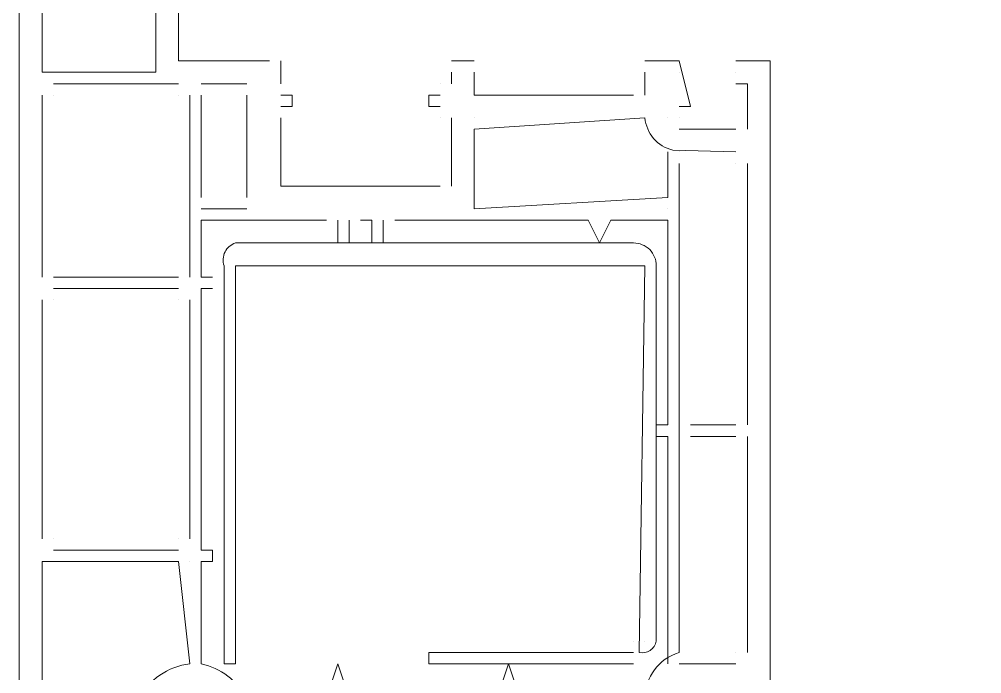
# Model space of a CAD drawing. Header units: millimetres. Extents: x 906 to 41302, y 848 to 28850.
# Drawn here: x 26913.4 to 27003, y 17260.5 to 17321.4 of the extents above; entities that cross this region are included whole.
import ezdxf

# ---------------------------------------------------------------- set-up
doc = ezdxf.new("R2010")
doc.units = ezdxf.units.MM
doc.layers.add('PDF_X-단위세대$및$주동평면도$A-DOOR', color=7, linetype='Continuous')

msp = doc.modelspace()

# ---------------------------------------------------------------- linework, layer by layer
at = {"layer": 'PDF_X-단위세대$및$주동평면도$A-DOOR', "lineweight": 9}
for points in [[(26917.667, 17236.028), (26913.434, 17241.319), (26913.434, 17329.161), (26917.667, 17334.453)], [(26925.075, 17327.044), (26922.959, 17327.044), (26922.959, 17333.394), (26919.784, 17332.336), (26915.55, 17328.103), (26915.55, 17316.461), (26926.134, 17316.461), (26926.134, 17327.044)], [(26926.134, 17330.219), (26928.25, 17330.219), (26928.25, 17317.519), (26936.717, 17317.519)], [(26928.25, 17317.519), (26928.25, 17317.519)], [(26936.717, 17317.519), (26936.717, 17317.519)], [(26937.775, 17317.519), (26937.775, 17315.403)], [(26937.775, 17317.519), (26937.775, 17317.519)], [(26953.65, 17317.519), (26955.767, 17317.519)], [(26953.65, 17317.519), (26953.65, 17317.519)], [(26955.767, 17317.519), (26955.767, 17317.519)], [(26971.642, 17317.519), (26974.817, 17317.519), (26975.875, 17313.286), (26974.817, 17313.286)], [(26971.642, 17317.519), (26971.642, 17317.519)], [(26974.817, 17317.519), (26974.817, 17317.519)], [(26980.109, 17317.519), (26980.109, 17317.519)], [(26983.284, 17317.519), (26983.284, 17317.519)], [(26915.55, 17316.461), (26915.55, 17316.461)], [(26926.134, 17316.461), (26926.134, 17316.461)], [(26953.65, 17315.403), (26953.65, 17316.461)], [(26953.65, 17316.461), (26953.65, 17316.461)], [(26955.767, 17316.461), (26955.767, 17314.344), (26970.584, 17314.344)], [(26955.767, 17316.461), (26955.767, 17316.461)], [(26971.642, 17314.344), (26971.642, 17316.461)], [(26971.642, 17316.461), (26971.642, 17316.461)], [(26974.817, 17316.461), (26974.817, 17316.461)], [(26980.109, 17316.461), (26980.109, 17316.461)], [(26980.109, 17316.461), (26980.109, 17316.461)], [(26928.25, 17315.403), (26916.609, 17315.403)], [(26916.609, 17315.403), (26916.609, 17315.403)], [(26928.25, 17315.403), (26928.25, 17315.403)], [(26934.6, 17315.403), (26930.367, 17315.403)], [(26930.367, 17315.403), (26930.367, 17315.403)], [(26934.6, 17315.403), (26934.6, 17315.403)], [(26937.775, 17315.403), (26937.775, 17315.403)], [(26952.592, 17315.403), (26952.592, 17315.403)], [(26953.65, 17315.403), (26953.65, 17315.403)], [(26981.167, 17311.169), (26981.167, 17315.403), (26980.109, 17315.403)], [(26980.109, 17315.403), (26980.109, 17315.403)], [(26981.167, 17315.403), (26981.167, 17315.403)], [(26915.55, 17314.344), (26915.55, 17297.411)], [(26915.55, 17314.344), (26915.55, 17314.344)], [(26916.609, 17314.344), (26916.609, 17314.344)], [(26928.25, 17314.344), (26928.25, 17314.344)], [(26929.309, 17297.411), (26929.309, 17314.344)], [(26929.309, 17314.344), (26929.309, 17314.344)], [(26930.367, 17304.819), (26930.367, 17314.344)], [(26930.367, 17314.344), (26930.367, 17314.344)], [(26934.6, 17314.344), (26934.6, 17304.819)], [(26934.6, 17314.344), (26934.6, 17314.344)], [(26937.775, 17314.344), (26938.834, 17314.344), (26938.834, 17313.286), (26937.775, 17313.286)], [(26937.775, 17314.344), (26937.775, 17314.344)], [(26938.834, 17314.344), (26938.834, 17314.344)], [(26952.592, 17313.286), (26951.534, 17313.286), (26951.534, 17314.344), (26952.592, 17314.344)], [(26951.534, 17314.344), (26951.534, 17314.344)], [(26952.592, 17314.344), (26952.592, 17314.344)], [(26955.767, 17314.344), (26955.767, 17314.344)], [(26970.584, 17314.344), (26970.584, 17314.344)], [(26971.642, 17314.344), (26971.642, 17314.344)], [(26937.775, 17313.286), (26937.775, 17313.286)], [(26938.834, 17313.286), (26938.834, 17313.286)], [(26951.534, 17313.286), (26951.534, 17313.286)], [(26952.592, 17313.286), (26952.592, 17313.286)], [(26974.817, 17313.286), (26974.817, 17313.286)], [(26975.875, 17313.286), (26975.875, 17313.286)], [(26952.592, 17305.878), (26937.775, 17305.878), (26937.775, 17312.228)], [(26937.775, 17312.228), (26937.775, 17312.228)], [(26952.592, 17312.228), (26952.592, 17312.228)], [(26953.65, 17305.878), (26953.65, 17312.228)], [(26953.65, 17312.228), (26953.65, 17312.228)], [(26955.767, 17312.228), (26955.767, 17312.228)], [(26971.642, 17312.228), (26971.642, 17312.228)], [(26973.759, 17312.228), (26973.759, 17312.228)], [(26973.759, 17312.228), (26973.759, 17312.228)], [(26974.817, 17312.228), (26974.817, 17312.228)], [(26974.817, 17312.228), (26974.817, 17312.228)], [(26955.767, 17311.169), (26955.767, 17311.169)], [(26974.817, 17311.169), (26980.109, 17311.169)], [(26974.817, 17311.169), (26974.817, 17311.169)], [(26980.109, 17311.169), (26980.109, 17311.169)], [(26981.167, 17311.169), (26981.167, 17311.169)], [(26973.759, 17309.053), (26973.759, 17309.053)], [(26974.817, 17309.053), (26974.817, 17309.053)], [(26980.109, 17309.053), (26980.109, 17309.053)], [(26974.817, 17307.994), (26974.817, 17307.994)], [(26980.109, 17307.994), (26980.109, 17307.994)], [(26981.167, 17283.653), (26981.167, 17307.994)], [(26981.167, 17307.994), (26981.167, 17307.994)], [(26937.775, 17305.878), (26937.775, 17305.878)], [(26952.592, 17305.878), (26952.592, 17305.878)], [(26953.65, 17305.878), (26953.65, 17305.878)], [(26930.367, 17304.819), (26930.367, 17304.819)], [(26934.6, 17304.819), (26934.6, 17304.819)], [(26955.767, 17304.819), (26955.767, 17304.819)], [(26973.759, 17304.819), (26973.759, 17304.819)], [(26930.367, 17303.761), (26934.6, 17303.761)], [(26930.367, 17303.761), (26930.367, 17303.761)], [(26934.6, 17303.761), (26934.6, 17303.761)], [(26955.767, 17303.761), (26955.767, 17303.761)], [(26973.759, 17303.761), (26973.759, 17303.761)], [(26931.425, 17297.411), (26930.367, 17297.411), (26930.367, 17302.703), (26942.009, 17302.703)], [(26930.367, 17302.703), (26930.367, 17302.703)], [(26942.009, 17302.703), (26942.009, 17302.703)], [(26944.125, 17302.703), (26944.125, 17300.586), (26943.067, 17300.586), (26943.067, 17302.703)], [(26943.067, 17302.703), (26943.067, 17302.703)], [(26944.125, 17302.703), (26944.125, 17302.703)], [(26947.3, 17302.703), (26947.3, 17300.586), (26946.242, 17300.586), (26946.242, 17302.703), (26945.184, 17302.703)], [(26945.184, 17302.703), (26945.184, 17302.703)], [(26946.242, 17302.703), (26946.242, 17302.703)], [(26947.3, 17302.703), (26947.3, 17302.703)], [(26973.759, 17261.428), (26973.759, 17282.594), (26972.7, 17282.594), (26972.7, 17283.653), (26973.759, 17283.653), (26973.759, 17302.703), (26968.467, 17302.703), (26967.409, 17300.586), (26966.35, 17302.703), (26948.359, 17302.703)], [(26948.359, 17302.703), (26948.359, 17302.703)], [(26966.35, 17302.703), (26966.35, 17302.703)], [(26968.467, 17302.703), (26968.467, 17302.703)], [(26973.759, 17302.703), (26973.759, 17302.703)], [(26933.542, 17300.586), (26933.542, 17300.586)], [(26943.067, 17300.586), (26943.067, 17300.586)], [(26944.125, 17300.586), (26944.125, 17300.586)], [(26946.242, 17300.586), (26946.242, 17300.586)], [(26947.3, 17300.586), (26947.3, 17300.586)], [(26967.409, 17300.586), (26967.409, 17300.586)], [(26970.584, 17300.586), (26970.584, 17300.586)], [(26932.484, 17298.469), (26932.484, 17298.469)], [(26933.542, 17298.469), (26933.542, 17298.469)], [(26970.584, 17298.469), (26970.584, 17298.469)], [(26971.642, 17298.469), (26971.642, 17298.469)], [(26972.7, 17298.469), (26972.7, 17298.469)], [(26915.55, 17297.411), (26915.55, 17297.411)], [(26928.25, 17297.411), (26916.609, 17297.411)], [(26916.609, 17297.411), (26916.609, 17297.411)], [(26928.25, 17297.411), (26928.25, 17297.411)], [(26929.309, 17297.411), (26929.309, 17297.411)], [(26930.367, 17297.411), (26930.367, 17297.411)], [(26931.425, 17297.411), (26931.425, 17297.411)], [(26928.25, 17296.353), (26916.609, 17296.353)], [(26916.609, 17296.353), (26916.609, 17296.353)], [(26928.25, 17296.353), (26928.25, 17296.353)], [(26930.367, 17296.353), (26930.367, 17296.353)], [(26931.425, 17296.353), (26931.425, 17296.353)], [(26915.55, 17295.294), (26915.55, 17273.069)], [(26915.55, 17295.294), (26915.55, 17295.294)], [(26916.609, 17295.294), (26916.609, 17295.294)], [(26928.25, 17295.294), (26928.25, 17295.294)], [(26929.309, 17273.069), (26929.309, 17295.294)], [(26929.309, 17295.294), (26929.309, 17295.294)], [(26972.7, 17283.653), (26972.7, 17283.653)], [(26973.759, 17283.653), (26973.759, 17283.653)], [(26974.817, 17283.653), (26974.817, 17283.653)], [(26975.875, 17283.653), (26980.109, 17283.653)], [(26975.875, 17283.653), (26975.875, 17283.653)], [(26975.875, 17283.653), (26975.875, 17283.653)], [(26980.109, 17283.653), (26980.109, 17283.653)], [(26981.167, 17283.653), (26981.167, 17283.653)], [(26972.7, 17282.594), (26972.7, 17282.594)], [(26973.759, 17282.594), (26973.759, 17282.594)], [(26974.817, 17282.594), (26974.817, 17282.594)], [(26975.875, 17282.594), (26980.109, 17282.594)], [(26975.875, 17282.594), (26975.875, 17282.594)], [(26980.109, 17282.594), (26980.109, 17282.594)], [(26981.167, 17262.486), (26981.167, 17282.594)], [(26981.167, 17282.594), (26981.167, 17282.594)], [(26915.55, 17273.069), (26915.55, 17273.069)], [(26916.609, 17273.069), (26916.609, 17273.069)], [(26928.25, 17273.069), (26928.25, 17273.069)], [(26929.309, 17273.069), (26929.309, 17273.069)], [(26916.609, 17272.011), (26928.25, 17272.011)], [(26916.609, 17272.011), (26916.609, 17272.011)], [(26928.25, 17272.011), (26928.25, 17272.011)], [(26930.367, 17272.011), (26930.367, 17272.011)], [(26931.425, 17272.011), (26931.425, 17272.011)], [(26915.55, 17270.953), (26915.55, 17270.953)], [(26916.609, 17270.953), (26916.609, 17270.953)], [(26928.25, 17270.953), (26928.25, 17270.953)], [(26929.309, 17270.953), (26929.309, 17270.953)], [(26930.367, 17270.953), (26930.367, 17270.953)], [(26931.425, 17270.953), (26931.425, 17270.953)], [(26970.584, 17263.544), (26970.584, 17263.544)], [(26971.642, 17263.544), (26971.642, 17263.544)], [(26972.7, 17263.544), (26972.7, 17263.544)], [(26970.584, 17261.428), (26951.534, 17261.428), (26951.534, 17262.486), (26970.584, 17262.486)], [(26951.534, 17262.486), (26951.534, 17262.486)], [(26970.584, 17262.486), (26970.584, 17262.486)], [(26974.817, 17262.486), (26974.817, 17262.486)], [(26980.109, 17262.486), (26980.109, 17262.486)], [(26981.167, 17262.486), (26981.167, 17262.486)], [(26929.309, 17261.428), (26929.309, 17261.428)], [(26930.367, 17261.428), (26930.367, 17261.428)], [(26932.484, 17261.428), (26932.484, 17261.428)], [(26933.542, 17261.428), (26933.542, 17261.428)], [(26943.067, 17261.428), (26943.067, 17261.428)], [(26958.942, 17261.428), (26958.942, 17261.428)], [(26970.584, 17261.428), (26970.584, 17261.428)], [(26973.759, 17261.428), (26973.759, 17261.428)], [(26974.817, 17261.428), (26980.109, 17261.428)], [(26974.817, 17261.428), (26974.817, 17261.428)], [(26980.109, 17261.428), (26980.109, 17261.428)]]:
    msp.add_lwpolyline(points, dxfattribs=at)
for points in [[(26980.109, 17317.519), (26983.284, 17317.519), (26983.284, 17252.961), (26980.109, 17252.961), (26982.225, 17252.961), (26982.225, 17238.144, -0.363981), (26981.167, 17237.086), (26966.35, 17232.853)], [(26980.109, 17309.053), (26974.224, 17309.227, -0.326664), (26971.642, 17312.228), (26955.767, 17311.169), (26955.767, 17303.761), (26973.759, 17304.819), (26973.759, 17309.053)], [(26974.817, 17307.994), (26974.817, 17282.594), (26974.817, 17262.486, 0.326664), (26971.642, 17258.253), (26960, 17258.253), (26958.942, 17261.428), (26957.884, 17258.253), (26944.125, 17258.253), (26943.067, 17261.428), (26942.009, 17258.253), (26934.6, 17258.253, 0.21556), (26930.367, 17261.428), (26930.367, 17270.953), (26931.425, 17270.953), (26931.425, 17272.011), (26930.367, 17272.011), (26930.367, 17296.353), (26931.425, 17296.353)], [(26916.609, 17252.961), (26924.518, 17253.243, -0.217517), (26924.568, 17258.079, -0.260906), (26929.309, 17261.428), (26928.25, 17270.953), (26915.55, 17270.953), (26915.55, 17254.019)]]:
    msp.add_lwpolyline(points, format="xyb", dxfattribs=at)
msp.add_lwpolyline([(26932.484, 17298.469), (26932.484, 17261.428), (26933.542, 17261.428), (26933.542, 17298.469), (26971.642, 17298.469), (26971.113, 17262.486, 0.414215), (26972.7, 17263.544), (26972.7, 17298.469, 0.414215), (26970.584, 17300.586), (26933.542, 17300.586, 0.414215)], format="xyb", close=True, dxfattribs=at)
at = {"layer": 'PDF_X-단위세대$및$주동평면도$A-DOOR', "lineweight": 5}
msp.add_arc((26886.446, 17379.432), 669.396, 273.62549, 356.429444, dxfattribs=at)

doc.saveas('drawing.dxf')
